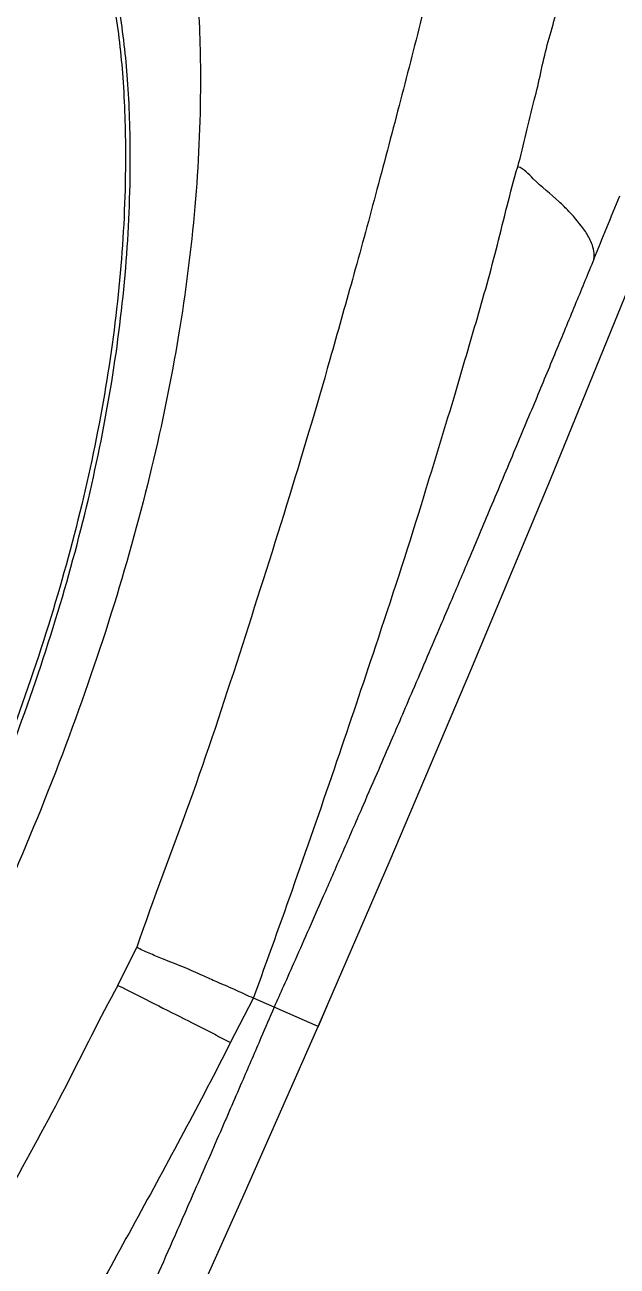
# Model space of a CAD drawing. Header units: millimetres. Extents: x 1145859089 to 1147511753, y -1047484727 to -1047247487.
# Drawn here: x 1146996516.97 to 1146996533.35, y -1047431008.87 to -1047430974.55 of the extents above; entities that cross this region are included whole.
import ezdxf
from ezdxf.xclip import XClip

# ---------------------------------------------------------------- set-up
doc = ezdxf.new("R2010")
doc.units = ezdxf.units.MM
doc.header["$LTSCALE"] = 100
doc.header["$MEASUREMENT"] = 0
doc.header["$XCLIPFRAME"] = 2
doc.layers.get('0').update_dxf_attribs({"linetype": 'CONTINUOUS'})
doc.layers.add('XREF', color=135, linetype='CONTINUOUS')
doc.layers.add('단지배치도$0$W240910', color=135, linetype='CONTINUOUS')

# ---------------------------------------------------------------- blocks, each defined once
blk = doc.blocks.new('단지배치도$0$zw$9902')
at = {"layer": '단지배치도$0$W240910', "linetype": 'ByBlock', "ltscale": 20}
for p, q in [((66792.278, -59617.815), (66794.437, -59612.53)), ((66790.08, -59623.085), (66792.278, -59617.815)), ((66787.844, -59628.338), (66790.08, -59623.085)), ((66785.851, -59632.936), (66787.844, -59628.338)), ((66780.312, -59631.802), (66780.839, -59630.745)), ((66783.429, -59633.38), (66784.064, -59632.155)), ((66784.637, -59632.405), (66784.064, -59632.155)), ((66785.85, -59632.936), (66784.637, -59632.405)), ((66786.095, -59632.375), (66785.85, -59632.936)), ((66783.804, -59637.574), (66785.851, -59632.936)), ((66781.464, -59642.781), (66783.804, -59637.574))]:
    blk.add_line(p, q, dxfattribs=at)
at = {"layer": '단지배치도$0$W240910'}
blk.add_arc((56404.253, -57219.78, 0), 12756.719, 322.5073299, 9.110085, dxfattribs=at)
at = {"layer": '단지배치도$0$W240910', "linetype": 'ByBlock', "ltscale": 20}
blk.add_arc((66125.547, -59337.45), 722.053, 337.675491, 337.825154, dxfattribs=at)
for points, knots in [([(66777.369, -59594.416), (66777.801, -59594.604), (66778.631, -59595.072), (66779.716, -59596.036), (66780.625, -59597.247), (66781.36, -59598.701), (66781.925, -59600.394), (66782.323, -59602.326), (66782.556, -59604.499), (66782.632, -59607.176), (66782.486, -59610.321), (66782.029, -59613.882), (66781.276, -59617.555), (66780.229, -59621.34), (66778.887, -59625.236), (66777.277, -59629.177), (66775.475, -59633.036), (66773.523, -59636.67), (66771.454, -59640.01), (66769.268, -59643.057), (66766.963, -59645.811), (66764.755, -59648.051), (66762.739, -59649.811), (66760.987, -59651.113), (66759.299, -59652.131), (66757.673, -59652.864), (66756.107, -59653.311), (66754.6, -59653.465), (66753.155, -59653.323), (66752.247, -59653.032), (66751.815, -59652.843)], [0, 0, 0, 0, 1.413182, 2.834148, 4.322514, 5.930416, 7.699453, 9.660999, 11.838121, 14.247704, 17.689668, 21.269748, 25.009586, 28.928178, 33.042044, 37.365468, 41.694091, 45.811845, 49.732988, 53.474028, 57.053964, 60.494463, 62.90047, 65.074832, 67.034455, 68.802419, 70.41008, 71.898956, 73.321006, 74.735573, 74.735573, 74.735573, 74.735573]), ([(66776.136, -59597.938), (66776.39, -59598.07), (66777.003, -59598.442), (66777.882, -59599.214), (66778.71, -59600.3), (66779.381, -59601.6), (66779.898, -59603.112), (66780.264, -59604.835), (66780.481, -59606.771), (66780.556, -59609.155), (66780.435, -59611.951), (66780.042, -59615.111), (66779.389, -59618.359), (66778.477, -59621.695), (66777.306, -59625.119), (66776.376, -59627.404), (66775.87, -59628.561)], [0, 0, 0, 0, 0.857072, 2.143513, 3.48566, 4.929829, 6.513411, 8.264891, 10.205374, 12.350393, 15.415003, 18.590005, 21.894496, 25.345424, 28.957677, 32.744241, 32.744241, 32.744241, 32.744241]), ([(66776.003, -59628.619), (66776.509, -59627.462), (66777.44, -59625.176), (66778.611, -59621.751), (66779.524, -59618.415), (66780.176, -59615.167), (66780.569, -59612.008), (66780.689, -59609.213), (66780.614, -59606.828), (66780.397, -59604.892), (66780.03, -59603.168), (66779.513, -59601.656), (66778.843, -59600.356), (66778.015, -59599.27), (66777.029, -59598.405), (66776.276, -59597.983), (66775.884, -59597.812)], [0, 0, 0, 0, 3.787928, 7.400997, 10.852194, 14.156419, 17.330636, 20.393975, 22.540099, 24.48139, 26.233366, 27.817115, 29.261118, 30.602782, 31.88848, 33.170672, 33.170672, 33.170672, 33.170672]), ([(66790.524, -59597.734), (66790.315, -59598.588), (66789.923, -59600.219), (66789.32, -59602.66), (66788.719, -59605.055), (66788.091, -59607.498), (66787.453, -59609.91), (66786.817, -59612.25), (66786.386, -59613.762), (66786.178, -59614.498)], [0, 0, 0, 0, 2.6377, 5.033813, 7.542093, 10.046145, 12.601257, 15.025661, 17.319526, 17.319526, 17.319526, 17.319526]), ([(66791.83, -59607.327), (66791.967, -59606.824), (66792.144, -59605.8), (66792.503, -59604.805), (66792.536, -59604.288)], [0, 0, 0, 0, 1.565759, 3.119985, 3.119985, 3.119985, 3.119985]), ([(66791.374, -59609.17), (66791.468, -59608.865), (66791.605, -59608.246), (66791.747, -59607.629), (66791.83, -59607.327)], [0, 0, 0, 0, 0.958719, 1.898517, 1.898517, 1.898517, 1.898517]), ([(66789.617, -59615.553), (66789.809, -59614.859), (66790.233, -59613.459), (66790.829, -59611.334), (66791.162, -59609.884), (66791.374, -59609.17)], [0, 0, 0, 0, 2.160913, 4.387149, 6.620692, 6.620692, 6.620692, 6.620692]), ([(66793.481, -59611.723), (66793.508, -59611.577), (66793.445, -59611.296), (66793.193, -59610.856), (66792.868, -59610.484), (66792.387, -59609.994), (66791.888, -59609.631), (66791.547, -59609.224), (66791.374, -59609.17)], [0, 0, 0, 0, 0.44489, 0.811027, 1.525203, 1.915333, 2.866426, 3.408192, 3.408192, 3.408192, 3.408192]), ([(66793.481, -59611.723), (66793.316, -59612.125), (66792.976, -59612.952), (66792.448, -59614.227), (66791.888, -59615.575), (66791.274, -59617.045), (66790.647, -59618.537), (66790.05, -59619.948), (66789.591, -59621.029), (66789.208, -59621.926), (66788.858, -59622.744), (66788.493, -59623.594), (66788.158, -59624.372), (66787.846, -59625.096), (66787.497, -59625.901), (66787.064, -59626.896), (66786.573, -59628.022), (66786.075, -59629.157), (66785.624, -59630.18), (66785.238, -59631.053), (66784.916, -59631.779), (66784.722, -59632.213), (66784.637, -59632.405)], [0, 0, 0, 0, 1.30232, 2.682145, 4.139488, 5.681888, 7.46195, 8.994361, 10.279153, 10.984886, 11.919185, 12.948395, 13.761332, 14.460806, 15.311977, 16.395281, 17.715739, 18.996063, 20.113646, 21.068948, 21.862387, 22.494313, 22.494313, 22.494313, 22.494313]), ([(66786.178, -59614.498), (66785.796, -59615.845), (66784.979, -59618.566), (66783.681, -59622.646), (66782.34, -59626.735), (66781.298, -59629.4), (66780.839, -59630.745)], [0, 0, 0, 0, 4.199429, 8.524364, 12.844117, 17.106084, 17.106084, 17.106084, 17.106084]), ([(66784.064, -59632.155), (66784.454, -59631.093), (66785.232, -59628.913), (66786.36, -59625.668), (66787.529, -59622.183), (66788.63, -59618.837), (66789.305, -59616.533), (66789.617, -59615.553)], [0, 0, 0, 0, 3.394054, 6.942998, 10.306959, 14.421481, 17.507816, 17.507816, 17.507816, 17.507816]), ([(66784.064, -59632.155), (66783.91, -59632.094), (66783.58, -59631.931), (66783.105, -59631.733), (66782.623, -59631.515), (66782.125, -59631.293), (66781.627, -59631.103), (66781.186, -59630.917), (66780.945, -59630.814), (66780.839, -59630.745)], [0, 0, 0, 0, 0.497017, 1.104706, 1.542675, 2.084213, 2.739735, 3.141401, 3.520797, 3.520797, 3.520797, 3.520797]), ([(66780.312, -59631.802), (66779.809, -59632.713), (66778.865, -59634.673), (66777.252, -59637.591), (66775.589, -59640.56), (66773.892, -59643.468), (66772.761, -59645.364), (66772.185, -59646.298)], [0, 0, 0, 0, 3.123294, 6.522203, 10.00203, 13.329648, 16.623577, 16.623577, 16.623577, 16.623577]), ([(66780.312, -59631.802), (66780.651, -59631.972), (66781.301, -59632.299), (66782.195, -59632.75), (66782.895, -59633.106), (66783.284, -59633.305), (66783.43, -59633.381)], [0, 0, 0, 0, 1.136727, 2.184905, 3.002441, 3.494841, 3.494841, 3.494841, 3.494841]), ([(66784.637, -59632.405), (66784.515, -59632.688), (66784.229, -59633.354), (66783.733, -59634.503), (66783.106, -59635.947), (66782.434, -59637.486), (66781.804, -59638.919), (66781.269, -59640.129), (66780.769, -59641.256), (66780.308, -59642.29), (66779.879, -59643.247), (66779.479, -59644.137), (66779.039, -59645.113), (66778.48, -59646.351), (66777.854, -59647.725), (66777.195, -59649.167), (66776.589, -59650.486), (66776.013, -59651.735), (66775.637, -59652.545), (66775.454, -59652.939)], [0, 0, 0, 0, 0.924484, 2.174977, 3.752102, 5.648873, 7.212033, 8.45034, 9.617467, 10.909322, 11.846394, 12.764799, 13.835881, 15.059641, 16.8379, 18.366159, 19.815845, 21.191777, 22.49399, 22.49399, 22.49399, 22.49399]), ([(66783.43, -59633.381), (66782.584, -59635.052), (66780.798, -59638.343), (66778.086, -59643.255), (66776.26, -59646.521), (66775.272, -59648.108)], [0, 0, 0, 0, 5.619494, 11.229156, 16.838063, 16.838063, 16.838063, 16.838063])]:
    blk.add_open_spline(points, degree=3, knots=knots, dxfattribs=at)
blk = doc.blocks.new('단지배치도')
blk.add_blockref('단지배치도$0$zw$9902', (141034.193, 142437.157))

msp = doc.modelspace()

# ---------------------------------------------------------------- block references
at = {"layer": 'XREF'}
ref = msp.add_blockref('단지배치도', (1146788705.034274, -1047513806.462535), dxfattribs=at)
XClip(ref).set_block_clipping_path([(72982.4064819524, 34919.7593965298), (360382.4067475507, 255319.7593436697)])

doc.saveas('drawing.dxf')
